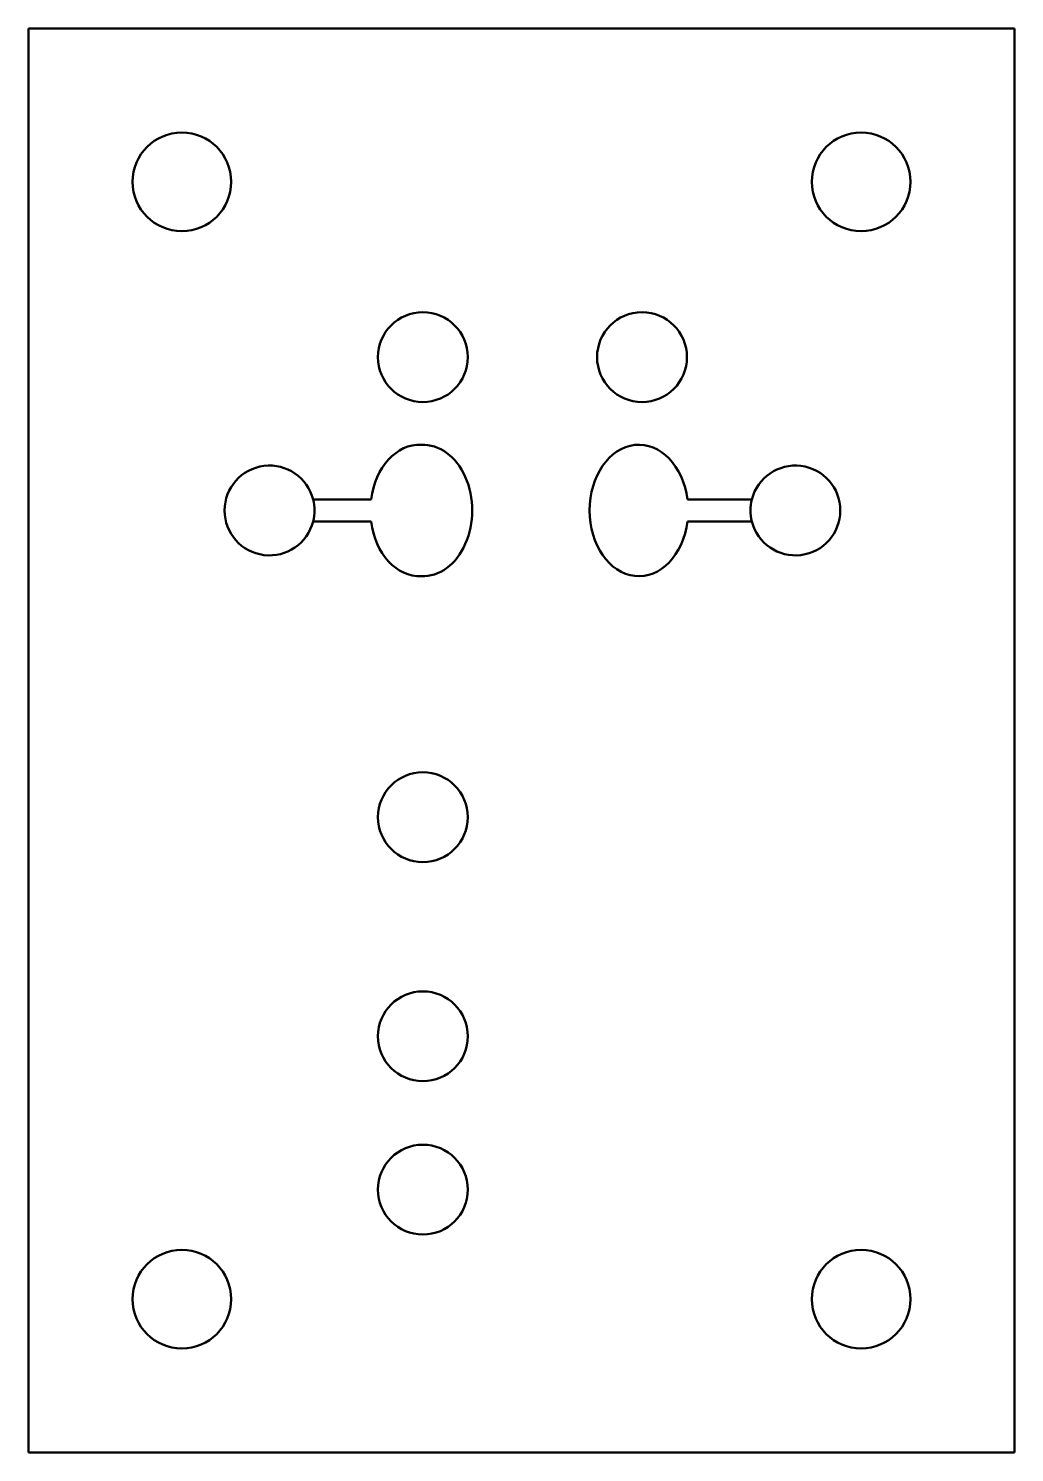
# Model space of a CAD drawing. Header units: millimetres. Extents: x 82.5 to 127.5, y 116 to 181.
import ezdxf

# ---------------------------------------------------------------- set-up
doc = ezdxf.new("R2010")
doc.units = ezdxf.units.MM
doc.layers.add('Visible (ISO)', color=7, linetype='Continuous', lineweight=50)

msp = doc.modelspace()

# ---------------------------------------------------------------- linework, layer by layer
at = {"layer": 'Visible (ISO)'}
for p, q in [((82.5, 181), (127.5, 181)), ((82.5, 116), (82.5, 181)), ((127.5, 181), (127.5, 116)), ((95.488, 159.5), (98.137, 159.5)), ((112.574, 159.5), (115.512, 159.5)), ((98.137, 158.5), (95.488, 158.5)), ((115.512, 158.5), (112.574, 158.5)), ((127.5, 116), (82.5, 116))]:
    msp.add_line(p, q, dxfattribs=at)
for centre, radius in [((89.5, 174), 2.25), ((120.5, 174), 2.25), ((100.5, 166), 2.05), ((110.5, 166), 2.05), ((100.5, 145), 2.05), ((100.5, 135), 2.05), ((100.5, 128), 2.05), ((89.5, 123), 2.25), ((120.5, 123), 2.25)]:
    msp.add_circle(centre, radius, dxfattribs=at)
for centre, start, end in [((93.5, 159), 14.11698, 345.88302), ((117.5, 159), 194.11698, 165.88302), ((93.5, 159), 345.88302, 14.11698), ((117.5, 159), 165.88302, 194.11698)]:
    msp.add_arc(centre, 2.05, start, end, dxfattribs=at)
for centre, start_param, end_param in [((100.356, 159), 3.109548, 4.544941), ((100.5, 159), 6.251141, 9.456822), ((110.356, 159), 1.738244, 7.686534), ((100.356, 159), 4.879837, 6.315229)]:
    msp.add_ellipse(centre, major_axis=(0, -3), ratio=0.75, start_param=start_param, end_param=end_param, dxfattribs=at)

doc.saveas('drawing.dxf')
